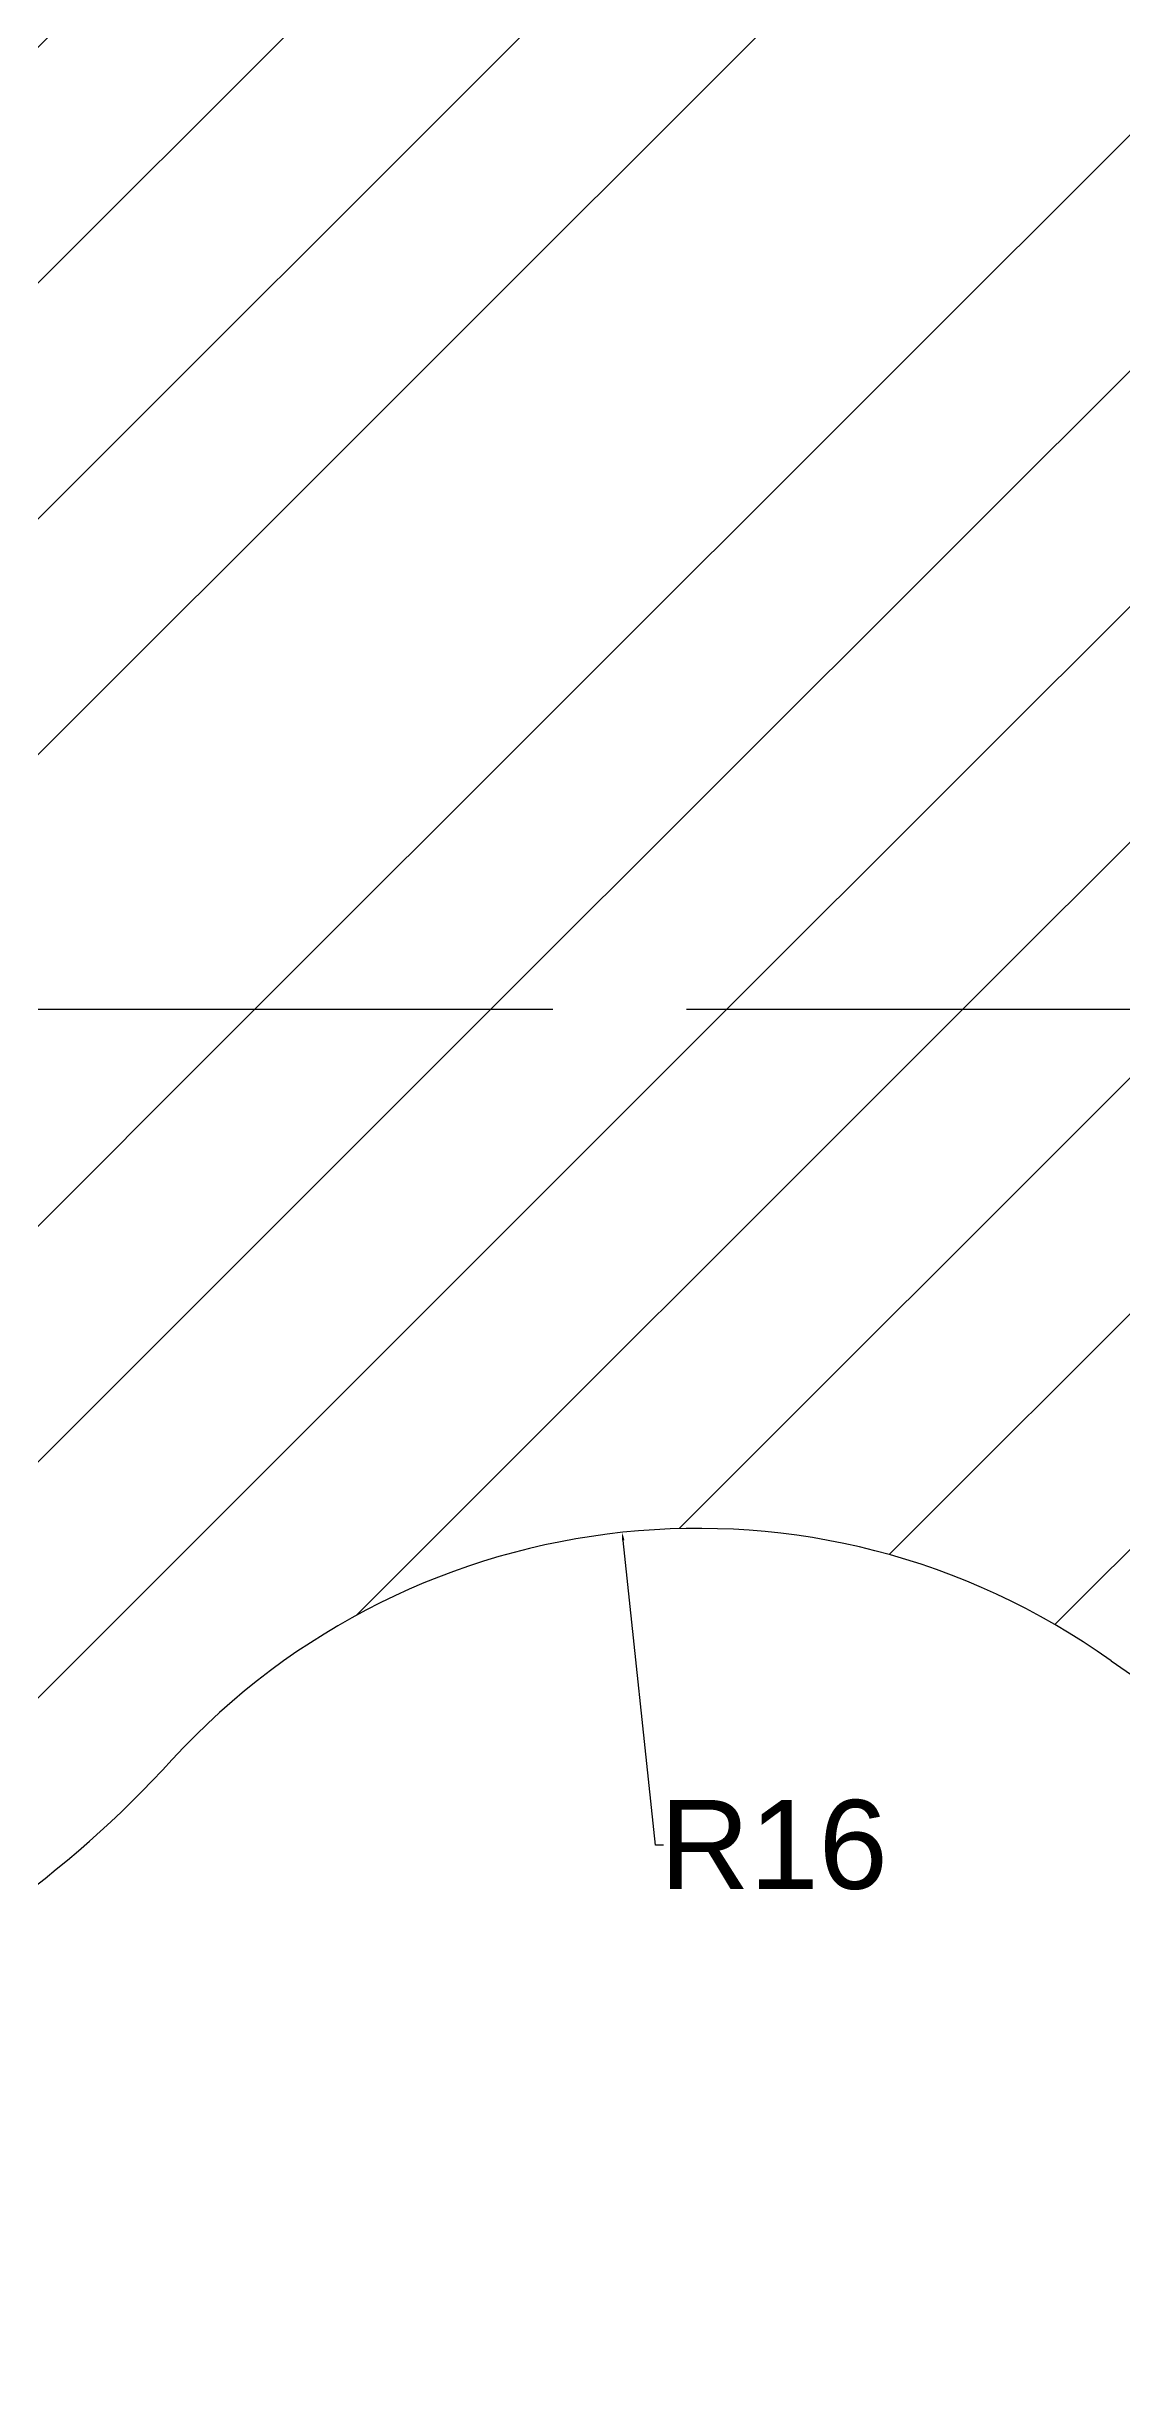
# Model space of a CAD drawing. Header units: inches. Extents: x 7 to 161, y 13 to 180.
# Drawn here: x 100.6 to 124.8, y 69 to 121.6 of the extents above; entities that cross this region are included whole.
import ezdxf

# ---------------------------------------------------------------- set-up
doc = ezdxf.new("R2010")
doc.units = ezdxf.units.IN
doc.header["$MEASUREMENT"] = 0
doc.linetypes.add('ACAD_ISO02W100', pattern=[15, 12, -3])
for name, color, linetype in [('Dimensions', 50, 'Continuous'), ('Dotted', 90, 'ACAD_ISO02W100'), ('Hashing', 130, 'Continuous')]:
    doc.layers.add(name, color=color, linetype=linetype)
doc.styles.get("Standard").update_dxf_attribs({"font": 'arial.ttf'})
doc.dimstyles.get("Standard").update_dxf_attribs({"dimtxt": 0.18, "dimasz": 0.18, "dimexe": 0.18, "dimexo": 0.0625, "dimgap": 0.09, "dimtad": 0, "dimtih": 1, "dimtoh": 1, "dimdec": 4, "dimzin": 0, "dimdsep": 46, "dimtxsty": 'Standard', "dimcen": 0.09, "dimadec": 0, "dimazin": 0, "dimtfac": 1, "dimtdec": 4, "dimtofl": 0, "dimtmove": 0, "dimatfit": 3, "dimfxl": 1, "dimtolj": 1, "dimtzin": 0, "dimarcsym": 0})

# ---------------------------------------------------------------- blocks, each defined once
blk = doc.blocks.new('*D4')
at = {"layer": 'Defpoints', "color": 0, "transparency": 16777216}
for p in [(111.432, 138.847), (85, 63.339)]:
    blk.add_point(p, dxfattribs=at)
at = {"layer": 'Dimensions', "color": 0, "lineweight": -2, "transparency": 16777216}
for p, q in [((118.528, 159.12), (111.491, 139.017)), ((118.708, 159.12), (118.528, 159.12)), ((84.91, 63.339), (85.09, 63.339)), ((85, 63.249), (85, 63.429))]:
    blk.add_line(p, q, dxfattribs=at)
at = {"layer": 'Dimensions', "color": 0, "transparency": 16777216}
blk.add_solid([(111.463, 139.027), (111.519, 139.007), (111.432, 138.847)], dxfattribs=at)
at = {"layer": 'Dimensions', "color": 0, "transparency": 16777216, "insert": (121.184, 159.12), "char_height": 0.18, "attachment_point": 5}
blk.add_mtext('\\A1;{\\H11.11111x;R80}', dxfattribs=at)
blk = doc.blocks.new('*D14')
at = {"layer": 'Defpoints', "color": 0, "transparency": 16777216}
for p in [(113.56, 88.235), (115.25, 72.324)]:
    blk.add_point(p, dxfattribs=at)
at = {"layer": 'Dimensions', "color": 0, "lineweight": -2, "transparency": 16777216}
for p, q in [((114.307, 81.203), (113.579, 88.056)), ((114.487, 81.203), (114.307, 81.203))]:
    blk.add_line(p, q, dxfattribs=at)
at = {"layer": 'Dimensions', "color": 0, "transparency": 16777216}
blk.add_solid([(113.608, 88.059), (113.549, 88.053), (113.56, 88.235)], dxfattribs=at)
at = {"layer": 'Dimensions', "color": 0, "transparency": 16777216, "insert": (116.965, 81.203), "char_height": 0.18, "attachment_point": 5}
blk.add_mtext('\\A1;{\\H11.11111x;R16}', dxfattribs=at)

msp = doc.modelspace()

# ---------------------------------------------------------------- hatches: boundary and pattern name
at = {"layer": 'Hashing'}
h = msp.add_hatch(dxfattribs=at)
h.set_pattern_fill('ANSI31', color=256, scale=30)
h.paths.add_polyline_path([(149.51613, 110.6434, 0.0658436), (135, 125.78937), (135, 110, -0.41421356), (145, 100), (153, 100, 0.15949979)])
h.paths.add_polyline_path([(153, 100), (145, 100, -0.41421356), (135, 90), (135, 82, 0.41421356)])
h.paths.add_polyline_path([(35, 90, -0.41421356), (25, 100), (17, 100, 0.41421356), (35, 82)])
h.paths.add_polyline_path([(35, 125.78937, 0.0658436), (20.48387, 110.6434, 0.15949979), (17, 100), (25, 100, -0.41421356), (35, 110)])
edge = h.paths.add_edge_path()
edge.add_line((81, 123), (85, 123))
edge.add_line((85, 123), (85, 143.33939))
edge.add_arc((85, 63.33939), 80, 90, 128.6821875)
edge.add_line((35, 125.78937), (35, 110))
edge.add_arc((35, 100), 10, 0, 90, ccw=False)
edge.add_line((45, 100), (70, 100))
edge.add_arc((85, 100), 15, 105.46601, 180, ccw=False)
edge.add_line((81, 114.45683), (81, 123))
h = msp.add_hatch(dxfattribs=at)
h.set_pattern_fill('ANSI31', color=256, scale=30)
h.paths.add_polyline_path([(100, 100), (125, 100, -0.41421356), (135, 110), (135, 125.78937, 0.1704041), (85, 143.33939), (85, 123), (89, 123), (89, 114.45683, -0.33718817)])
h = msp.add_hatch(dxfattribs=at)
h.set_pattern_fill('ANSI31', color=256, scale=30)
h.paths.add_polyline_path([(100, 100), (125, 100, 0.41421356), (135, 90), (135, 82, -0.15620526), (124.54412, 85.34822, 0.37915247), (103.44512, 83.12465, -0.21048133), (85, 75), (85, 85, 0.41421356)])

# ---------------------------------------------------------------- linework, layer by layer
for centre, radius, start, end in [((85, 63.33939), 80, 36.2493209, 90), ((135, 100), 18, 234.487373, 36.249321), ((115.25, 72.32442), 16, 54.487373, 137.544759), ((85, 100), 25, 222.455241, 317.544759)]:
    msp.add_arc(centre, radius, start, end)
at = {"layer": 'Dotted'}
msp.add_line((10, 100), (160, 100), dxfattribs=at)

# ---------------------------------------------------------------- dimensions: what is measured, and where the dimension line sits
at = {"layer": 'Dimensions'}
for center, mpoint, text, picture, middle in [((85, 63.33939), (111.43162, 138.84681), '{\\H11.11111x;R80}', '*D4', (121.18424, 159.11953)), ((115.25, 72.32442), (113.5595, 88.23487), '{\\H11.11111x;R16}', '*D14', (116.96541, 81.20345))]:
    dim = msp.add_radius_dim(center=center, mpoint=mpoint, text=text, dimstyle='Standard', dxfattribs=at)
    dim.commit()
    dim.dimension.update_dxf_attribs({"geometry": picture, "text_midpoint": middle, "dimtype": 164})

doc.saveas('drawing.dxf')
